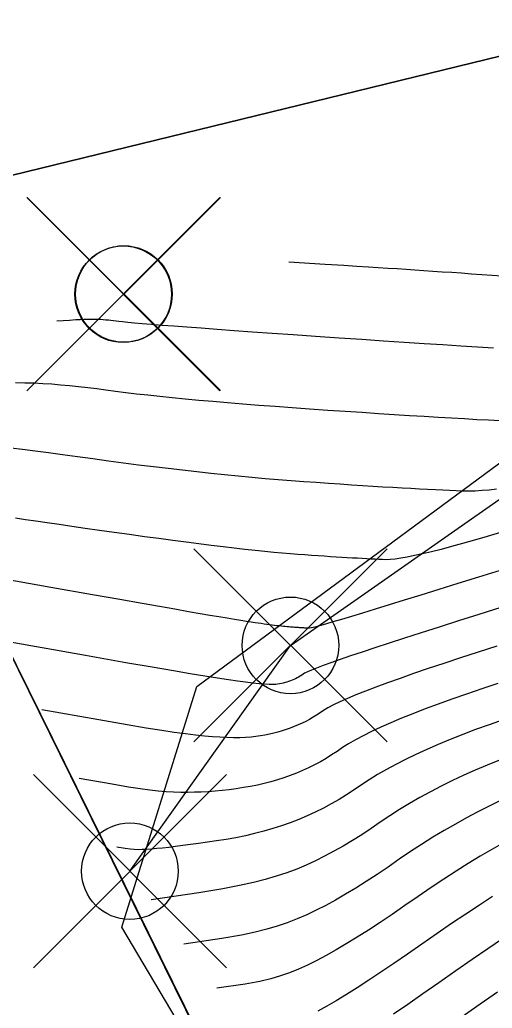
# Model space of a CAD drawing. Extents: x 83 to 1412852, y -76 to 4931706.
# Drawn here: x 1412623.4 to 1412627.31, y 4931581.3 to 4931589.48 of the extents above; entities that cross this region are included whole.
import ezdxf

# ---------------------------------------------------------------- set-up
doc = ezdxf.new("R2010")
doc.units = 0
doc.header["$MEASUREMENT"] = 0
doc.header["$PDMODE"] = 35
doc.header["$PDSIZE"] = 0.8
doc.layers.get('0').update_dxf_attribs({"color": 1, "linetype": 'CONTINUOUS'})
for name, color, linetype in [('Buildings-21-08-2020', 1, 'CONTINUOUS'), ('BUILDINGS21082020 entities', 1, 'CONTINUOUS'), ('Ground topo-Rev01', 1, 'CONTINUOUS'), ('New scratch layer', 1, 'CONTINUOUS'), ('nz-property-titles(LINZ DOWNLOAD)', 1, 'CONTINUOUS')]:
    doc.layers.add(name, color=color, linetype=linetype)

msp = doc.modelspace()

# ---------------------------------------------------------------- linework, layer by layer
for points in [[(1412624.31, 4931582.43), (1412625.64, 4931584.3), (1412628.73, 4931586.46), (1412633.2, 4931587.59), (1412637.92, 4931585.4), (1412637.83, 4931584.3), (1412637.83, 4931584.3), (1412645.14, 4931573.48), (1412645.14, 4931573.48), (1412645.14, 4931573.48), (1412646.51, 4931569.94), (1412645.58, 4931567.64)], [(1412627.3923, 4931587.3585), (1412627.3107, 4931587.364), (1412627.225, 4931587.3699), (1412627.1409, 4931587.3756), (1412627.0584, 4931587.3813), (1412626.9776, 4931587.3867), (1412626.8983, 4931587.3921), (1412626.8207, 4931587.3973), (1412626.7448, 4931587.4024), (1412626.6704, 4931587.4074), (1412626.5977, 4931587.4122), (1412626.5229, 4931587.4171), (1412626.4459, 4931587.4222), (1412626.3669, 4931587.4273), (1412626.2858, 4931587.4326), (1412626.1913, 4931587.4386), (1412626.0836, 4931587.4455), (1412625.9289, 4931587.4553), (1412625.6267, 4931587.4744)], [(1412627.3226, 4931586.7622), (1412627.1908, 4931586.7703), (1412627.051, 4931586.779), (1412626.9031, 4931586.7884), (1412626.7473, 4931586.7985), (1412626.5834, 4931586.8092), (1412626.4116, 4931586.8206), (1412626.2317, 4931586.8327), (1412626.0438, 4931586.8455), (1412625.8479, 4931586.8589), (1412625.6629, 4931586.8717), (1412625.4888, 4931586.8838), (1412625.3256, 4931586.8953), (1412625.1733, 4931586.9061), (1412625.0319, 4931586.9163), (1412624.9014, 4931586.9259), (1412624.7818, 4931586.9347), (1412624.6731, 4931586.943), (1412624.5753, 4931586.9505), (1412624.4884, 4931586.9575), (1412624.4124, 4931586.9637), (1412624.3473, 4931586.9694), (1412624.2931, 4931586.9743), (1412624.2497, 4931586.9787), (1412624.2173, 4931586.9823), (1412624.1958, 4931586.9854), (1412624.1744, 4931586.9881), (1412624.153, 4931586.9906), (1412624.1316, 4931586.9927), (1412624.1103, 4931586.9946), (1412624.0891, 4931586.9963), (1412624.068, 4931586.9976), (1412624.0469, 4931586.9986), (1412624.0259, 4931586.9994), (1412624.0036, 4931586.9998), (1412623.9801, 4931586.9998), (1412623.9554, 4931586.9995), (1412623.9295, 4931586.9987), (1412623.8985, 4931586.9974), (1412623.8624, 4931586.9953), (1412623.8097, 4931586.9918), (1412623.7057, 4931586.9843)], [(1412627.3745, 4931586.1593), (1412627.2819, 4931586.164), (1412627.1845, 4931586.1692), (1412627.0824, 4931586.1749), (1412626.9755, 4931586.181), (1412626.8639, 4931586.1875), (1412626.7475, 4931586.1946), (1412626.6263, 4931586.2021), (1412626.5003, 4931586.2101), (1412626.3696, 4931586.2185), (1412626.2341, 4931586.2274), (1412626.0938, 4931586.2367), (1412625.9488, 4931586.2465), (1412625.799, 4931586.2568), (1412625.6538, 4931586.2671), (1412625.5134, 4931586.2774), (1412625.3775, 4931586.2877), (1412625.2463, 4931586.2981), (1412625.1198, 4931586.3085), (1412624.998, 4931586.3189), (1412624.8807, 4931586.3293), (1412624.7682, 4931586.3397), (1412624.6603, 4931586.3501), (1412624.557, 4931586.3606), (1412624.4584, 4931586.3711), (1412624.3645, 4931586.3816), (1412624.2752, 4931586.3921), (1412624.1906, 4931586.4026), (1412624.1106, 4931586.4132), (1412624.0353, 4931586.4238), (1412623.9602, 4931586.4334), (1412623.8853, 4931586.442), (1412623.8107, 4931586.4496), (1412623.7362, 4931586.4562), (1412623.662, 4931586.4619), (1412623.5879, 4931586.4665), (1412623.5141, 4931586.4702), (1412623.4405, 4931586.4729), (1412623.3626, 4931586.4743)], [(1412627.3463, 4931585.5928), (1412627.2862, 4931585.5863), (1412627.2279, 4931585.5815), (1412627.1715, 4931585.5784), (1412627.1169, 4931585.577), (1412627.0642, 4931585.5773), (1412627.0133, 4931585.5793), (1412626.9591, 4931585.5816), (1412626.9016, 4931585.5842), (1412626.8408, 4931585.5872), (1412626.7767, 4931585.5905), (1412626.7093, 4931585.5941), (1412626.6386, 4931585.598), (1412626.5646, 4931585.6022), (1412626.4873, 4931585.6068), (1412626.4067, 4931585.6116), (1412626.3228, 4931585.6168), (1412626.2356, 4931585.6223), (1412626.1451, 4931585.6282), (1412626.0513, 4931585.6343), (1412625.9542, 4931585.6408), (1412625.8538, 4931585.6476), (1412625.7501, 4931585.6547), (1412625.6448, 4931585.6625), (1412625.5379, 4931585.671), (1412625.4294, 4931585.6802), (1412625.3194, 4931585.6901), (1412625.2077, 4931585.7006), (1412625.0945, 4931585.7119), (1412624.9797, 4931585.7238), (1412624.8633, 4931585.7364), (1412624.7453, 4931585.7497), (1412624.6257, 4931585.7637), (1412624.5045, 4931585.7784), (1412624.3818, 4931585.7938), (1412624.2574, 4931585.8099), (1412624.1315, 4931585.8266), (1412624.004, 4931585.8441), (1412623.8749, 4931585.8622), (1412623.752, 4931585.8791), (1412623.6355, 4931585.8947), (1412623.5253, 4931585.909), (1412623.4214, 4931585.9221), (1412623.3238, 4931585.9339)], [(1412627.3809, 4931585.2339), (1412627.2695, 4931585.2009), (1412627.1645, 4931585.1705), (1412627.0658, 4931585.1428), (1412626.9736, 4931585.1177), (1412626.8877, 4931585.0952), (1412626.8082, 4931585.0753), (1412626.7352, 4931585.058), (1412626.6685, 4931585.0434), (1412626.6083, 4931585.0314), (1412626.5544, 4931585.022), (1412626.5069, 4931585.0153), (1412626.4659, 4931585.0111), (1412626.4312, 4931585.0096), (1412626.4029, 4931585.0107), (1412626.3728, 4931585.012), (1412626.3409, 4931585.0135), (1412626.3071, 4931585.0151), (1412626.2715, 4931585.0169), (1412626.2341, 4931585.0189), (1412626.1948, 4931585.0211), (1412626.1537, 4931585.0234), (1412626.1107, 4931585.026), (1412626.0659, 4931585.0287), (1412626.0193, 4931585.0316), (1412625.9709, 4931585.0346), (1412625.9206, 4931585.0379), (1412625.8685, 4931585.0413), (1412625.8145, 4931585.0449), (1412625.7588, 4931585.0487), (1412625.7012, 4931585.0526), (1412625.6391, 4931585.0574), (1412625.5727, 4931585.0632), (1412625.5018, 4931585.0697), (1412625.4266, 4931585.0772), (1412625.3469, 4931585.0856), (1412625.2628, 4931585.0948), (1412625.1743, 4931585.1049), (1412625.0815, 4931585.1158), (1412624.9841, 4931585.1277), (1412624.8824, 4931585.1404), (1412624.7763, 4931585.1541), (1412624.6658, 4931585.1685), (1412624.5508, 4931585.1839), (1412624.4314, 4931585.2002), (1412624.3077, 4931585.2173), (1412624.1795, 4931585.2353), (1412624.0571, 4931585.2526), (1412623.9405, 4931585.2691), (1412623.8297, 4931585.2849), (1412623.7246, 4931585.3), (1412623.6254, 4931585.3143), (1412623.5319, 4931585.3279), (1412623.4443, 4931585.3408), (1412623.3624, 4931585.353)], [(1412627.3782, 4931584.9211), (1412627.1973, 4931584.8645), (1412627.0273, 4931584.8115), (1412626.8684, 4931584.762), (1412626.7203, 4931584.7161), (1412626.5833, 4931584.6737), (1412626.4571, 4931584.6349), (1412626.342, 4931584.5996), (1412626.2377, 4931584.5679), (1412626.1445, 4931584.5397), (1412626.0622, 4931584.5151), (1412625.9908, 4931584.4941), (1412625.9304, 4931584.4765), (1412625.8809, 4931584.4626), (1412625.8424, 4931584.4521), (1412625.8148, 4931584.4452), (1412625.7982, 4931584.4419), (1412625.7926, 4931584.4421), (1412625.7866, 4931584.4424), (1412625.7802, 4931584.4427), (1412625.7734, 4931584.443), (1412625.7663, 4931584.4434), (1412625.7588, 4931584.4438), (1412625.751, 4931584.4442), (1412625.7427, 4931584.4447), (1412625.7341, 4931584.4452), (1412625.7252, 4931584.4457), (1412625.7159, 4931584.4463), (1412625.7062, 4931584.4469), (1412625.6961, 4931584.4476), (1412625.6857, 4931584.4483), (1412625.6749, 4931584.449), (1412625.6638, 4931584.4497), (1412625.6522, 4931584.4505), (1412625.6398, 4931584.4515), (1412625.6265, 4931584.4526), (1412625.6124, 4931584.4539), (1412625.5973, 4931584.4554), (1412625.5814, 4931584.4571), (1412625.5646, 4931584.459), (1412625.5469, 4931584.461), (1412625.5283, 4931584.4632), (1412625.5088, 4931584.4655), (1412625.4885, 4931584.4681), (1412625.4673, 4931584.4708), (1412625.4452, 4931584.4737), (1412625.4222, 4931584.4768), (1412625.3983, 4931584.48), (1412625.3735, 4931584.4835), (1412625.3479, 4931584.4871), (1412625.3153, 4931584.492), (1412625.2757, 4931584.4981), (1412625.2291, 4931584.5056), (1412625.1756, 4931584.5144), (1412625.1151, 4931584.5245), (1412625.0476, 4931584.5358), (1412624.9731, 4931584.5485), (1412624.8916, 4931584.5624), (1412624.7946, 4931584.5792), (1412624.682, 4931584.5987), (1412624.5539, 4931584.6211), (1412624.4102, 4931584.6463), (1412624.2252, 4931584.6788), (1412623.999, 4931584.7187), (1412623.6542, 4931584.7797), (1412622.9592, 4931584.9026)], [(1412627.3824, 4931584.6124), (1412627.2019, 4931584.5559), (1412627.032, 4931584.5025), (1412626.8725, 4931584.452), (1412626.7236, 4931584.4046), (1412626.5852, 4931584.3601), (1412626.4574, 4931584.3187), (1412626.34, 4931584.2802), (1412626.2332, 4931584.2447), (1412626.1369, 4931584.2123), (1412626.0511, 4931584.1828), (1412625.9759, 4931584.1564), (1412625.9112, 4931584.1329), (1412625.857, 4931584.1124), (1412625.8133, 4931584.0949), (1412625.7801, 4931584.0805), (1412625.7575, 4931584.069), (1412625.7454, 4931584.0605), (1412625.7331, 4931584.0524), (1412625.7205, 4931584.0447), (1412625.7076, 4931584.0373), (1412625.6945, 4931584.0304), (1412625.6812, 4931584.0238), (1412625.6676, 4931584.0176), (1412625.6537, 4931584.0117), (1412625.6396, 4931584.0063), (1412625.6252, 4931584.0012), (1412625.6106, 4931583.9965), (1412625.5957, 4931583.9922), (1412625.5806, 4931583.9882), (1412625.5653, 4931583.9846), (1412625.5496, 4931583.9814), (1412625.5338, 4931583.9786), (1412625.5176, 4931583.9762), (1412625.4942, 4931583.9754), (1412625.4635, 4931583.9762), (1412625.4255, 4931583.9786), (1412625.3801, 4931583.9827), (1412625.3275, 4931583.9883), (1412625.2676, 4931583.9956), (1412625.2003, 4931584.0046), (1412625.1258, 4931584.0151), (1412625.0357, 4931584.0287), (1412624.9299, 4931584.0455), (1412624.8086, 4931584.0653), (1412624.6716, 4931584.0882), (1412624.4941, 4931584.1186), (1412624.2761, 4931584.1565), (1412623.9427, 4931584.2152), (1412623.2697, 4931584.3342)], [(1412627.3501, 4931584.2922), (1412627.1953, 4931584.2431), (1412627.049, 4931584.196), (1412626.911, 4931584.1508), (1412626.7816, 4931584.1076), (1412626.6605, 4931584.0663), (1412626.5479, 4931584.027), (1412626.4438, 4931583.9896), (1412626.3481, 4931583.9542), (1412626.2608, 4931583.9207), (1412626.1819, 4931583.8892), (1412626.1115, 4931583.8597), (1412626.0495, 4931583.8321), (1412625.996, 4931583.8064), (1412625.9509, 4931583.7827), (1412625.9142, 4931583.761), (1412625.886, 4931583.7412), (1412625.8572, 4931583.7223), (1412625.8278, 4931583.7043), (1412625.7978, 4931583.6871), (1412625.7672, 4931583.6709), (1412625.736, 4931583.6555), (1412625.7043, 4931583.641), (1412625.672, 4931583.6274), (1412625.639, 4931583.6146), (1412625.6055, 4931583.6028), (1412625.5714, 4931583.5918), (1412625.5367, 4931583.5817), (1412625.5015, 4931583.5725), (1412625.4656, 4931583.5642), (1412625.4291, 4931583.5567), (1412625.3921, 4931583.5501), (1412625.3545, 4931583.5445), (1412625.3134, 4931583.5402), (1412625.2688, 4931583.5373), (1412625.2208, 4931583.5357), (1412625.1692, 4931583.5356), (1412625.1142, 4931583.5368), (1412625.0557, 4931583.5395), (1412624.9938, 4931583.5435), (1412624.9283, 4931583.5489), (1412624.8536, 4931583.5567), (1412624.7695, 4931583.567), (1412624.6762, 4931583.5796), (1412624.5735, 4931583.5947), (1412624.4441, 4931583.6153), (1412624.2878, 4931583.6414), (1412624.0524, 4931583.6823), (1412623.5803, 4931583.7658)], [(1412627.3586, 4931583.9837), (1412627.2254, 4931583.9399), (1412627.0985, 4931583.897), (1412626.9779, 4931583.855), (1412626.8637, 4931583.8139), (1412626.7559, 4931583.7737), (1412626.6544, 4931583.7344), (1412626.5592, 4931583.6961), (1412626.4704, 4931583.6586), (1412626.388, 4931583.6221), (1412626.3119, 4931583.5864), (1412626.2421, 4931583.5517), (1412626.1787, 4931583.5179), (1412626.1216, 4931583.485), (1412626.0709, 4931583.453), (1412626.0266, 4931583.4219), (1412625.9813, 4931583.3922), (1412625.9351, 4931583.3638), (1412625.8879, 4931583.3369), (1412625.8399, 4931583.3113), (1412625.7909, 4931583.2872), (1412625.741, 4931583.2644), (1412625.6902, 4931583.243), (1412625.6385, 4931583.223), (1412625.5858, 4931583.2043), (1412625.5322, 4931583.1871), (1412625.4777, 4931583.1712), (1412625.4223, 4931583.1568), (1412625.3659, 4931583.1437), (1412625.3087, 4931583.132), (1412625.2505, 4931583.1217), (1412625.1913, 4931583.1127), (1412625.1326, 4931583.1049), (1412625.0741, 4931583.0983), (1412625.0161, 4931583.0928), (1412624.9583, 4931583.0885), (1412624.9009, 4931583.0853), (1412624.8439, 4931583.0833), (1412624.7872, 4931583.0824), (1412624.7309, 4931583.0827), (1412624.6715, 4931583.0847), (1412624.6092, 4931583.0885), (1412624.5438, 4931583.094), (1412624.4755, 4931583.1012), (1412624.3941, 4931583.112), (1412624.2996, 4931583.1263), (1412624.162, 4931583.1494), (1412623.8908, 4931583.1974)], [(1412627.4018, 4931583.6839), (1412627.2859, 4931583.6432), (1412627.1743, 4931583.6024), (1412627.0669, 4931583.5615), (1412626.9638, 4931583.5205), (1412626.865, 4931583.4793), (1412626.7704, 4931583.438), (1412626.6801, 4931583.3965), (1412626.594, 4931583.3549), (1412626.5122, 4931583.3132), (1412626.4347, 4931583.2713), (1412626.3614, 4931583.2293), (1412626.2924, 4931583.1872), (1412626.2276, 4931583.1449), (1412626.1671, 4931583.1025), (1412626.1054, 4931583.062), (1412626.0424, 4931583.0234), (1412625.9781, 4931582.9867), (1412625.9126, 4931582.9518), (1412625.8458, 4931582.9189), (1412625.7778, 4931582.8878), (1412625.7085, 4931582.8586), (1412625.6379, 4931582.8313), (1412625.5661, 4931582.8059), (1412625.493, 4931582.7824), (1412625.4187, 4931582.7608), (1412625.3431, 4931582.7411), (1412625.2663, 4931582.7232), (1412625.1882, 4931582.7072), (1412625.1088, 4931582.6932), (1412625.0282, 4931582.681), (1412624.9517, 4931582.6697), (1412624.8795, 4931582.6594), (1412624.8113, 4931582.6499), (1412624.7474, 4931582.6414), (1412624.6876, 4931582.6338), (1412624.6321, 4931582.6271), (1412624.5806, 4931582.6213), (1412624.5334, 4931582.6165), (1412624.4894, 4931582.6127), (1412624.4488, 4931582.61), (1412624.4114, 4931582.6083), (1412624.3774, 4931582.6077), (1412624.344, 4931582.6087), (1412624.3114, 4931582.6111), (1412624.2716, 4931582.6165), (1412624.2013, 4931582.6289)], [(1412627.3706, 4931583.3499), (1412627.2701, 4931583.3091), (1412627.1717, 4931583.2672), (1412627.0755, 4931583.2241), (1412626.9815, 4931583.1799), (1412626.8897, 4931583.1344), (1412626.8, 4931583.0878), (1412626.7125, 4931583.04), (1412626.6272, 4931582.991), (1412626.5441, 4931582.9408), (1412626.4631, 4931582.8895), (1412626.3843, 4931582.8369), (1412626.3077, 4931582.7832), (1412626.231, 4931582.7321), (1412626.1542, 4931582.6837), (1412626.0773, 4931582.6378), (1412626.0004, 4931582.5946), (1412625.9234, 4931582.554), (1412625.8463, 4931582.516), (1412625.7691, 4931582.4807), (1412625.6918, 4931582.4479), (1412625.6096, 4931582.4171), (1412625.5224, 4931582.3881), (1412625.4303, 4931582.361), (1412625.3333, 4931582.3358), (1412625.2166, 4931582.3103), (1412625.0804, 4931582.2844), (1412624.8809, 4931582.2517), (1412624.4864, 4931582.1921)], [(1412627.3797, 4931583.014), (1412627.2861, 4931582.969), (1412627.1927, 4931582.9218), (1412627.0993, 4931582.8723), (1412627.0061, 4931582.8206), (1412626.9129, 4931582.7667), (1412626.8198, 4931582.7106), (1412626.7268, 4931582.6523), (1412626.6339, 4931582.5917), (1412626.541, 4931582.5289), (1412626.4483, 4931582.4639), (1412626.3574, 4931582.4024), (1412626.2685, 4931582.3443), (1412626.1815, 4931582.2897), (1412626.0964, 4931582.2386), (1412626.0132, 4931582.191), (1412625.9319, 4931582.1468), (1412625.8525, 4931582.1061), (1412625.7751, 4931582.0689), (1412625.6956, 4931582.0346), (1412625.6142, 4931582.0032), (1412625.5308, 4931581.9746), (1412625.4455, 4931581.949), (1412625.3465, 4931581.9245), (1412625.2338, 4931581.9011), (1412625.0726, 4931581.8735), (1412624.7579, 4931581.826)], [(1412627.4039, 4931582.6636), (1412627.309, 4931582.6102), (1412627.2121, 4931582.5535), (1412627.1132, 4931582.4935), (1412627.0124, 4931582.4303), (1412626.9095, 4931582.3637), (1412626.8046, 4931582.2939), (1412626.6977, 4931582.2209), (1412626.5888, 4931582.1446), (1412626.4839, 4931582.0726), (1412626.3828, 4931582.0049), (1412626.2856, 4931581.9416), (1412626.1923, 4931581.8826), (1412626.103, 4931581.8279), (1412626.0175, 4931581.7776), (1412625.9359, 4931581.7316), (1412625.8583, 4931581.6899), (1412625.7816, 4931581.6522), (1412625.706, 4931581.6183), (1412625.6313, 4931581.5883), (1412625.5577, 4931581.5622), (1412625.4763, 4931581.5387), (1412625.3872, 4931581.5177), (1412625.2644, 4931581.4954), (1412625.0293, 4931581.4599)], [(1412627.3136, 4931582.2203), (1412627.2049, 4931582.1499), (1412627.0922, 4931582.0752), (1412626.9753, 4931581.9962), (1412626.8544, 4931581.9129), (1412626.7294, 4931581.8253), (1412626.6103, 4931581.7428), (1412626.4971, 4931581.6656), (1412626.3897, 4931581.5935), (1412626.2883, 4931581.5266), (1412626.1928, 4931581.4649), (1412626.1031, 4931581.4084), (1412626.0194, 4931581.3571), (1412625.9415, 4931581.311), (1412625.8676, 4931581.2697)], [(1412627.3975, 4931581.8695), (1412627.2749, 4931581.7867), (1412627.1461, 4931581.6984), (1412627.0111, 4931581.6049), (1412626.87, 4931581.5059), (1412626.7367, 4931581.413), (1412626.6113, 4931581.3262), (1412626.4939, 4931581.2454)], [(1412627.3563, 4931581.4284), (1412627.213, 4931581.3285), (1412627.0617, 4931581.2225)]]:
    msp.add_lwpolyline(points)
at = {"layer": 'Buildings-21-08-2020', "color": 7}
msp.add_point((1412624.255, 4931587.208, 65.12), dxfattribs=at)
at = {"layer": 'BUILDINGS21082020 entities', "color": 7}
msp.add_point((1412624.255, 4931587.208, 65.12), dxfattribs=at)
at = {"layer": 'Ground topo-Rev01', "color": 7}
for p in [(1412624.26, 4931587.21, 65.12), (1412625.64, 4931584.3, 66.05), (1412624.31, 4931582.43, 66.87)]:
    msp.add_point(p, dxfattribs=at)
at = {"layer": 'New scratch layer', "color": 7, "linetype": 'Continuous', "flags": 128}
msp.add_lwpolyline([(1412645.6809, 4931569.3569), (1412645.5396, 4931569.3922), (1412637.0279, 4931565.6838), (1412631.9421, 4931574.9725), (1412626.715, 4931577.798), (1412624.2427, 4931581.9655), (1412624.8632, 4931583.9605), (1412628.2916, 4931586.4893), (1412633.2, 4931587.59), (1412637.4454, 4931585.8066), (1412644.0915, 4931575.1491), (1412645.6809, 4931569.3569)], close=True, dxfattribs=at)
at = {"layer": 'nz-property-titles(LINZ DOWNLOAD)', "color": 7, "linetype": 'Continuous', "flags": 128}
for points in [[(1412606.9147, 4931681.188), (1412602.0381, 4931686.8327), (1412613.803, 4931689.704), (1412660.6624, 4931597.3016), (1412621.5757, 4931587.7655), (1412611.4223, 4931607.0828), (1412598.3395, 4931633.0097), (1412595.4278, 4931638.7748), (1412611.2402, 4931647.6227), (1412624.5625, 4931655.2244), (1412613.4981, 4931677.0402), (1412606.9147, 4931681.188)], [(1412682.6976, 4931640.4661), (1412710.0542, 4931647.1502), (1412737.4109, 4931653.8343), (1412764.2034, 4931660.3826), (1412779.0056, 4931654.3897), (1412775.7415, 4931621.4763), (1412777.1677, 4931607.1614), (1412789.2451, 4931608.3998), (1412777.3597, 4931579.1021), (1412649.6779, 4931531.3126), (1412643.4109, 4931543.7005), (1412638.8951, 4931552.6625), (1412621.5757, 4931587.7655), (1412660.6624, 4931597.3016), (1412699.7478, 4931606.8393), (1412682.6976, 4931640.4661)], [(1412590.0806, 4931596.305), (1412611.4223, 4931607.0828), (1412621.5757, 4931587.7655), (1412638.8951, 4931552.6625), (1412643.4109, 4931543.7005), (1412600.7049, 4931520.752), (1412596.2964, 4931529.7672), (1412591.8094, 4931538.9354), (1412590.0806, 4931596.305)]]:
    msp.add_lwpolyline(points, close=True, dxfattribs=at)

doc.saveas('drawing.dxf')
